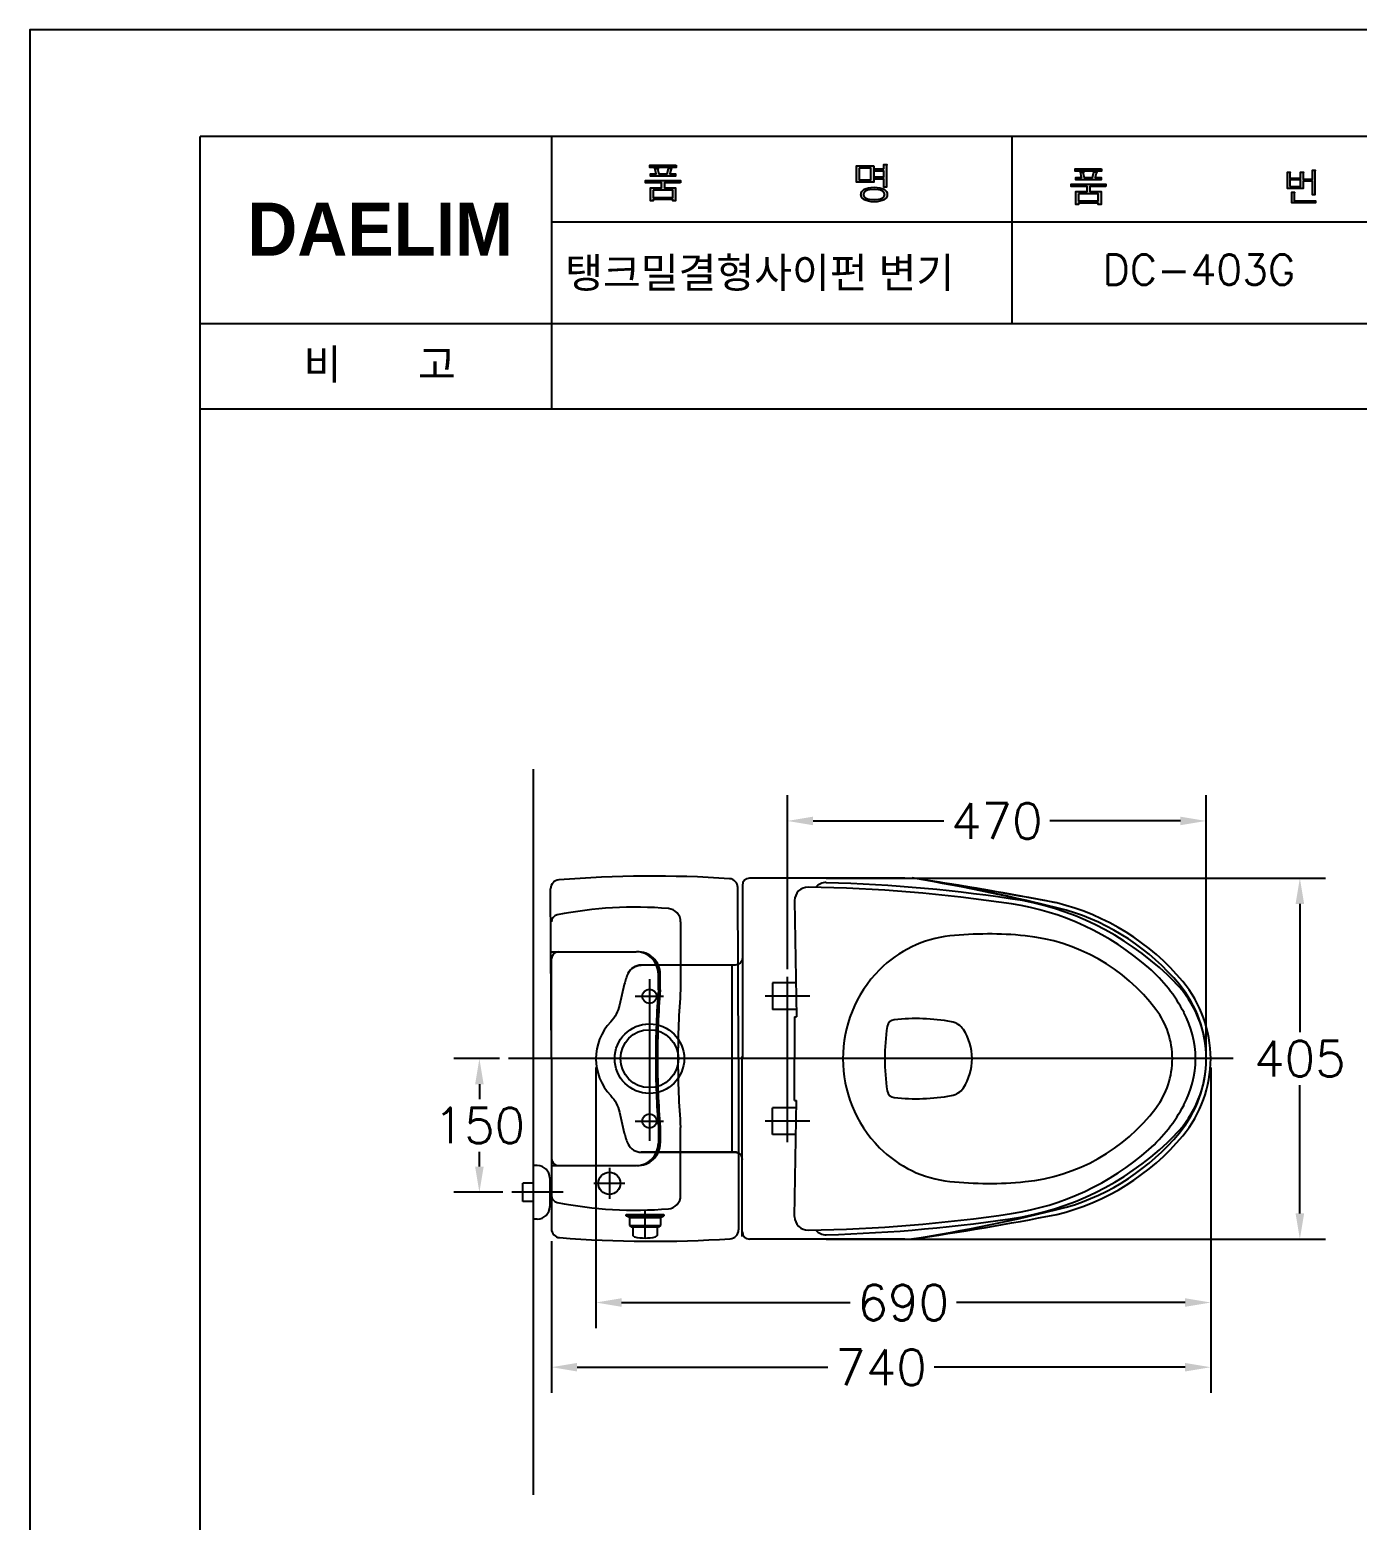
# Model space of a CAD drawing. Extents: x 65933 to 68358, y 58295 to 61726.
# Drawn here: x 65933 to 67423, y 60053 to 61726 of the extents above; entities that cross this region are included whole.
import ezdxf
from ezdxf.lldxf.tags import DXFTag

# ---------------------------------------------------------------- set-up
doc = ezdxf.new("R2010")
doc.units = 0
doc.header["$MEASUREMENT"] = 0
doc.layers.get('Defpoints').update_dxf_attribs({"linetype": 'CONTINUOUS'})
for name, color, linetype in [('CENTER', 1, 'CONTINUOUS'), ('Dim', 4, 'CONTINUOUS'), ('LINE', 7, 'CONTINUOUS'), ('LINE @ 1 VP1', 7, 'CONTINUOUS'), ('LINE @ 1 VPModel', 7, 'CONTINUOUS'), ('MAIN', 7, 'CONTINUOUS'), ('POINT', 3, 'CONTINUOUS'), ('YA', 7, 'CONTINUOUS')]:
    doc.layers.add(name, color=color, linetype=linetype)
doc.styles.add('h', font='', dxfattribs={"height": 30})
doc.styles.get("Standard").update_dxf_attribs({"font": 'txt.shx', "bigfont": 'ghs.shx'})
doc.styles.add('스타일1', font='txt.shx', dxfattribs={"bigfont": 'ghs.shx'})
doc.styles.get('h').set_extended_font_data('Haansoft Batang')
tags = doc.linetypes.add('Amconstr', pattern=[9999, 9999, 0]).pattern_tags.tags
tags[6:7] = [DXFTag(74, 4), DXFTag(75, 0), DXFTag(340, '0'), DXFTag(46, 1.0), DXFTag(50, 0.0), DXFTag(44, 0.0), DXFTag(45, 0.0)]
tags[4:5] = [DXFTag(74, 4), DXFTag(75, 0), DXFTag(340, '0'), DXFTag(46, 1.0), DXFTag(50, 0.0), DXFTag(44, 0.0), DXFTag(45, 0.0)]
doc.dimstyles.get("Standard").update_dxf_attribs({"dimtxt": 0.18, "dimasz": 0.18, "dimexe": 0.18, "dimexo": 0.0625, "dimgap": 0.09, "dimtad": 0, "dimtih": 1, "dimtoh": 1, "dimdec": 4, "dimzin": 0, "dimdsep": 46, "dimtxsty": 'Standard', "dimcen": 0.09, "dimadec": 0, "dimazin": 0, "dimtfac": 1, "dimtdec": 4, "dimtofl": 0, "dimtmove": 0, "dimatfit": 0, "dimfxl": 0, "dimtolj": 1, "dimtzin": 0, "dimarcsym": 0})

# ---------------------------------------------------------------- blocks, each defined once
blk = doc.blocks.new('*D8')
at = {"layer": 'Defpoints', "color": 0}
for p in [(66437.5, 60570.8), (66470.1, 60570.8), (66474, 60420.8)]:
    blk.add_point(p, dxfattribs=at)
at = {"layer": 'Dim', "color": 0, "lineweight": -2}
for p, q in [((66460.1, 60570.8), (66408.7, 60570.8)), ((66437.5, 60542), (66437.5, 60525.4)), ((66437.5, 60449.6), (66437.5, 60466.2)), ((66464, 60420.8), (66408.7, 60420.8))]:
    blk.add_line(p, q, dxfattribs=at)
at = {"layer": 'Dim', "color": 0}
for points in [[(66432.7, 60542), (66442.3, 60542), (66437.5, 60570.8)], [(66432.7, 60449.6), (66442.3, 60449.6), (66437.5, 60420.8)]]:
    blk.add_solid(points, dxfattribs=at)
at = {"layer": 'Dim', "color": 0, "insert": (66437.5, 60495.8), "char_height": 40, "attachment_point": 5}
blk.add_mtext('\\A1;150', dxfattribs=at)
blk = doc.blocks.new('*D9')
at = {"layer": 'Defpoints', "color": 0}
for p in [(67258.4, 60570.8), (66518.4, 60375.8), (66518.4, 60224.5)]:
    blk.add_point(p, dxfattribs=at)
at = {"layer": 'Dim', "color": 0, "lineweight": -2}
for p, q in [((67258.4, 60560.8), (67258.4, 60195.7)), ((66518.4, 60365.8), (66518.4, 60195.7)), ((66547.2, 60224.5), (66828.8, 60224.5)), ((67229.6, 60224.5), (66948, 60224.5))]:
    blk.add_line(p, q, dxfattribs=at)
at = {"layer": 'Dim', "color": 0}
for points in [[(66547.2, 60229.3), (66547.2, 60219.7), (66518.4, 60224.5)], [(67229.6, 60229.3), (67229.6, 60219.7), (67258.4, 60224.5)]]:
    blk.add_solid(points, dxfattribs=at)
at = {"layer": 'Dim', "color": 0, "insert": (66888.4, 60224.5), "char_height": 40, "attachment_point": 5}
blk.add_mtext('\\A1;740', dxfattribs=at)
blk = doc.blocks.new('*D10')
at = {"layer": 'Defpoints', "color": 0}
for p in [(66568.4, 60570.8), (67258.4, 60570.8), (66568.4, 60297.1)]:
    blk.add_point(p, dxfattribs=at)
at = {"layer": 'Dim', "color": 0, "lineweight": -2}
for p, q in [((66568.4, 60560.8), (66568.4, 60268.3)), ((67258.4, 60560.8), (67258.4, 60268.3)), ((66597.2, 60297.1), (66853.8, 60297.1)), ((67229.6, 60297.1), (66973, 60297.1))]:
    blk.add_line(p, q, dxfattribs=at)
at = {"layer": 'Dim', "color": 0}
for points in [[(66597.2, 60301.9), (66597.2, 60292.3), (66568.4, 60297.1)], [(67229.6, 60301.9), (67229.6, 60292.3), (67258.4, 60297.1)]]:
    blk.add_solid(points, dxfattribs=at)
at = {"layer": 'Dim', "color": 0, "insert": (66913.4, 60297.1), "char_height": 40, "attachment_point": 5}
blk.add_mtext('\\A1;690', dxfattribs=at)
blk = doc.blocks.new('*D11')
at = {"layer": 'Defpoints', "color": 0}
for p in [(66783.3, 60837.6), (66783.3, 60661.1), (67253.3, 60569.1)]:
    blk.add_point(p, dxfattribs=at)
at = {"layer": 'Dim', "color": 0, "lineweight": -2}
for p, q in [((66783.3, 60671.1), (66783.3, 60866.4)), ((67253.3, 60579.1), (67253.3, 60866.4)), ((66812.1, 60837.6), (66958.7, 60837.6)), ((67224.5, 60837.6), (67077.9, 60837.6))]:
    blk.add_line(p, q, dxfattribs=at)
at = {"layer": 'Dim', "color": 0}
for points in [[(66812.1, 60842.4), (66812.1, 60832.8), (66783.3, 60837.6)], [(67224.5, 60842.4), (67224.5, 60832.8), (67253.3, 60837.6)]]:
    blk.add_solid(points, dxfattribs=at)
at = {"layer": 'Dim', "color": 0, "insert": (67018.3, 60837.6), "char_height": 40, "attachment_point": 5}
blk.add_mtext('\\A1;470', dxfattribs=at)
blk = doc.blocks.new('*D12')
at = {"layer": 'Defpoints', "color": 0}
for p in [(66816.6, 60773.3), (67358.5, 60773.3), (66816.8, 60368.3)]:
    blk.add_point(p, dxfattribs=at)
at = {"layer": 'Dim', "color": 0, "lineweight": -2}
for p, q in [((66826.6, 60773.3), (67387.3, 60773.3)), ((67358.5, 60744.5), (67358.5, 60600.4)), ((67358.5, 60397.1), (67358.5, 60541.2)), ((66826.8, 60368.3), (67387.3, 60368.3))]:
    blk.add_line(p, q, dxfattribs=at)
at = {"layer": 'Dim', "color": 0}
for points in [[(67353.7, 60744.5), (67363.3, 60744.5), (67358.5, 60773.3)], [(67353.7, 60397.1), (67363.3, 60397.1), (67358.5, 60368.3)]]:
    blk.add_solid(points, dxfattribs=at)
at = {"layer": 'Dim', "color": 0, "insert": (67358.5, 60570.8), "char_height": 40, "attachment_point": 5}
blk.add_mtext('\\A1;405', dxfattribs=at)
blk = doc.blocks.new('*U25')
at = {"layer": 'LINE @ 1 VP1', "linetype": 'Amconstr'}
h = blk.add_hatch(color=256, dxfattribs=at)
h.dxf.hatch_style = 1
h.paths.add_polyline_path([(67113.5, 61559.6), (67107, 61559.6), (67107, 61557.2), (67135.3, 61557.2), (67135.3, 61559.6), (67128.6, 61559.6), (67129.9, 61564.1), (67130, 61564.4), (67130.6, 61565.2), (67130.6, 61565.2), (67130.6, 61565.3), (67130.7, 61565.3), (67130.7, 61565.3), (67130.7, 61565.4), (67130.7, 61565.4), (67130.7, 61565.4), (67130.7, 61565.4), (67130.7, 61565.4), (67130.6, 61565.5), (67130.6, 61565.5), (67130.5, 61565.5), (67130.3, 61565.6), (67129.6, 61565.7), (67127.2, 61566.2), (67125.7, 61559.6), (67116.5, 61559.6), (67115.3, 61564.5), (67115.5, 61565.1), (67115.6, 61565.4), (67115.7, 61565.5), (67115.7, 61565.5), (67115.7, 61565.6), (67115.7, 61565.6), (67115.7, 61565.6), (67115.7, 61565.6), (67115.7, 61565.7), (67115.7, 61565.7), (67115.7, 61565.7), (67115.6, 61565.7), (67115.6, 61565.7), (67115.6, 61565.8), (67115.5, 61565.8), (67115.2, 61565.8), (67114.3, 61565.9), (67112.1, 61565.9)])
h.paths.add_polyline_path([(67101.6, 61552.3), (67101.6, 61549.7), (67119.6, 61549.7), (67119.6, 61544.2), (67107, 61544.2), (67107, 61529.5), (67110.1, 61529.5), (67110.1, 61530.8), (67132.2, 61530.8), (67132.2, 61529.5), (67135.3, 61529.5), (67135.3, 61544.2), (67122.7, 61544.2), (67122.7, 61549.7), (67140.6, 61549.7), (67140.6, 61552.3)])
h.paths.add_polyline_path([(67132.2, 61541.6), (67132.2, 61533.4), (67110.1, 61533.4), (67110.1, 61541.6)], flags=16)
at = {"layer": 'LINE @ 1 VPModel', "linetype": 'Amconstr'}
h = blk.add_hatch(color=256, dxfattribs=at)
h.dxf.hatch_style = 1
h.paths.add_polyline_path([(67113.5, 61559.6), (67107, 61559.6), (67107, 61557.2), (67135.3, 61557.2), (67135.3, 61559.6), (67128.6, 61559.6), (67129.9, 61564.1), (67130, 61564.4), (67130.6, 61565.2), (67130.6, 61565.2), (67130.6, 61565.3), (67130.7, 61565.3), (67130.7, 61565.3), (67130.7, 61565.4), (67130.7, 61565.4), (67130.7, 61565.4), (67130.7, 61565.4), (67130.7, 61565.4), (67130.6, 61565.5), (67130.6, 61565.5), (67130.5, 61565.5), (67130.3, 61565.6), (67129.6, 61565.7), (67127.2, 61566.2), (67125.7, 61559.6), (67116.5, 61559.6), (67115.3, 61564.5), (67115.5, 61565.1), (67115.6, 61565.4), (67115.7, 61565.5), (67115.7, 61565.5), (67115.7, 61565.6), (67115.7, 61565.6), (67115.7, 61565.6), (67115.7, 61565.6), (67115.7, 61565.7), (67115.7, 61565.7), (67115.7, 61565.7), (67115.6, 61565.7), (67115.6, 61565.7), (67115.6, 61565.8), (67115.5, 61565.8), (67115.2, 61565.8), (67114.3, 61565.9), (67112.1, 61565.9)])
h.paths.add_polyline_path([(67101.6, 61552.3), (67101.6, 61549.7), (67119.6, 61549.7), (67119.6, 61544.2), (67107, 61544.2), (67107, 61529.5), (67110.1, 61529.5), (67110.1, 61530.8), (67132.2, 61530.8), (67132.2, 61529.5), (67135.3, 61529.5), (67135.3, 61544.2), (67122.7, 61544.2), (67122.7, 61549.7), (67140.6, 61549.7), (67140.6, 61552.3)])
h.paths.add_polyline_path([(67132.2, 61541.6), (67132.2, 61533.4), (67110.1, 61533.4), (67110.1, 61541.6)], flags=16)
blk = doc.blocks.new('*U26')
at = {"layer": 'LINE @ 1 VP1', "linetype": 'Amconstr'}
h = blk.add_hatch(color=256, dxfattribs=at)
h.dxf.hatch_style = 1
h.paths.add_polyline_path([(67135.9, 61569.4), (67106.3, 61569.4), (67106.3, 61567), (67135.9, 61567)])
at = {"layer": 'LINE @ 1 VPModel', "linetype": 'Amconstr'}
h = blk.add_hatch(color=256, dxfattribs=at)
h.dxf.hatch_style = 1
h.paths.add_polyline_path([(67135.9, 61569.4), (67106.3, 61569.4), (67106.3, 61567), (67135.9, 61567)])
blk = doc.blocks.new('*U27')
at = {"layer": 'LINE @ 1 VP1', "linetype": 'Amconstr'}
h = blk.add_hatch(color=256, dxfattribs=at)
h.dxf.hatch_style = 1
h.paths.add_polyline_path([(67362.1, 61564.4), (67362.2, 61564.8), (67362.3, 61565.1), (67362.4, 61565.3), (67362.4, 61565.4), (67362.5, 61565.4), (67362.5, 61565.5), (67362.5, 61565.5), (67362.5, 61565.6), (67362.4, 61565.6), (67362.4, 61565.6), (67362.4, 61565.6), (67362.4, 61565.6), (67362.4, 61565.7), (67362.3, 61565.7), (67362.3, 61565.7), (67362.1, 61565.8), (67362, 61565.8), (67361.1, 61565.8), (67359.3, 61565.8), (67359.3, 61559.2), (67347.4, 61559.2), (67347.4, 61564.6), (67347.4, 61565), (67347.6, 61565.3), (67347.7, 61565.4), (67347.8, 61565.5), (67347.8, 61565.5), (67347.8, 61565.6), (67347.8, 61565.6), (67347.8, 61565.6), (67347.8, 61565.6), (67347.8, 61565.7), (67347.8, 61565.7), (67347.8, 61565.7), (67347.8, 61565.7), (67347.8, 61565.7), (67347.8, 61565.7), (67347.7, 61565.8), (67347.7, 61565.8), (67347.5, 61565.8), (67346.8, 61565.8), (67344.6, 61565.8), (67344.6, 61547.5), (67362.1, 61547.5), (67362.1, 61555.5), (67372.5, 61555.5), (67372.5, 61540.4), (67375.3, 61540.4), (67375.3, 61566.6), (67375.3, 61567), (67375.5, 61567.4), (67375.6, 61567.6), (67375.6, 61567.7), (67375.7, 61567.8), (67375.7, 61567.8), (67375.7, 61567.8), (67375.6, 61567.9), (67375.6, 61567.9), (67375.6, 61567.9), (67375.6, 61568), (67375.6, 61568), (67375.5, 61568), (67375.5, 61568), (67375.5, 61568), (67375.4, 61568.1), (67375.1, 61568.1), (67374.8, 61568.1), (67372.5, 61568.1), (67372.5, 61557.9), (67362.1, 61557.9)])
h.paths.add_polyline_path([(67359.3, 61557), (67359.3, 61549.6), (67347.4, 61549.6), (67347.4, 61557)], flags=16)
h.paths.add_polyline_path([(67352.4, 61542.8), (67352.3, 61542.6), (67352.2, 61542.3), (67352.2, 61542), (67352.2, 61533.7), (67376.1, 61533.7), (67376.1, 61531.4), (67349.4, 61531.4), (67349.4, 61543.3), (67351.4, 61543.3), (67352.1, 61543.2), (67352.3, 61543.2), (67352.5, 61543.1), (67352.5, 61543), (67352.5, 61542.9)])
at = {"layer": 'LINE @ 1 VPModel', "linetype": 'Amconstr'}
h = blk.add_hatch(color=256, dxfattribs=at)
h.dxf.hatch_style = 1
h.paths.add_polyline_path([(67362.1, 61564.4), (67362.2, 61564.8), (67362.3, 61565.1), (67362.4, 61565.3), (67362.4, 61565.4), (67362.5, 61565.4), (67362.5, 61565.5), (67362.5, 61565.5), (67362.5, 61565.6), (67362.4, 61565.6), (67362.4, 61565.6), (67362.4, 61565.6), (67362.4, 61565.6), (67362.4, 61565.7), (67362.3, 61565.7), (67362.3, 61565.7), (67362.1, 61565.8), (67362, 61565.8), (67361.1, 61565.8), (67359.3, 61565.8), (67359.3, 61559.2), (67347.4, 61559.2), (67347.4, 61564.6), (67347.4, 61565), (67347.6, 61565.3), (67347.7, 61565.4), (67347.8, 61565.5), (67347.8, 61565.5), (67347.8, 61565.6), (67347.8, 61565.6), (67347.8, 61565.6), (67347.8, 61565.6), (67347.8, 61565.7), (67347.8, 61565.7), (67347.8, 61565.7), (67347.8, 61565.7), (67347.8, 61565.7), (67347.8, 61565.7), (67347.7, 61565.8), (67347.7, 61565.8), (67347.5, 61565.8), (67346.8, 61565.8), (67344.6, 61565.8), (67344.6, 61547.5), (67362.1, 61547.5), (67362.1, 61555.5), (67372.5, 61555.5), (67372.5, 61540.4), (67375.3, 61540.4), (67375.3, 61566.6), (67375.3, 61567), (67375.5, 61567.4), (67375.6, 61567.6), (67375.6, 61567.7), (67375.7, 61567.8), (67375.7, 61567.8), (67375.7, 61567.8), (67375.6, 61567.9), (67375.6, 61567.9), (67375.6, 61567.9), (67375.6, 61568), (67375.6, 61568), (67375.5, 61568), (67375.5, 61568), (67375.5, 61568), (67375.4, 61568.1), (67375.1, 61568.1), (67374.8, 61568.1), (67372.5, 61568.1), (67372.5, 61557.9), (67362.1, 61557.9)])
h.paths.add_polyline_path([(67359.3, 61557), (67359.3, 61549.6), (67347.4, 61549.6), (67347.4, 61557)], flags=16)
h.paths.add_polyline_path([(67352.4, 61542.8), (67352.3, 61542.6), (67352.2, 61542.3), (67352.2, 61542), (67352.2, 61533.7), (67376.1, 61533.7), (67376.1, 61531.4), (67349.4, 61531.4), (67349.4, 61543.3), (67351.4, 61543.3), (67352.1, 61543.2), (67352.3, 61543.2), (67352.5, 61543.1), (67352.5, 61543), (67352.5, 61542.9)])

msp = doc.modelspace()

# ---------------------------------------------------------------- hatches: boundary and pattern name
at = {"layer": 'YA'}
h = msp.add_hatch(color=256, dxfattribs=at)
h.paths.add_polyline_path([(66891.5, 61569.6), (66891.5, 61574.5), (66894, 61574.5), (66894.4, 61574.5), (66894.6, 61574.4), (66894.8, 61574.4), (66894.8, 61574.4), (66894.9, 61574.4), (66894.9, 61574.4), (66894.9, 61574.3), (66895, 61574.3), (66895, 61574.3), (66895, 61574.3), (66895, 61574.3), (66895, 61574.3), (66895, 61574.3), (66895, 61574.2), (66895, 61574.2), (66895, 61574.2), (66895, 61574.1), (66894.9, 61574), (66894.8, 61573.8), (66894.7, 61573.5), (66894.6, 61573.1), (66894.6, 61548.8), (66891.5, 61548.8), (66891.5, 61557.8), (66881.6, 61557.8), (66881.6, 61560.4), (66891.5, 61560.4), (66891.5, 61567), (66881.6, 61567), (66881.6, 61569.6)])
h.paths.add_polyline_path([(66871.8, 61544.8), (66871.1, 61544.4), (66870.5, 61544), (66870, 61543.6), (66869.6, 61543), (66869.3, 61542.5), (66869.1, 61541.9), (66869, 61541.3), (66868.9, 61540.6), (66869, 61539.9), (66869.1, 61539.3), (66869.3, 61538.7), (66869.6, 61538.2), (66870, 61537.7), (66870.5, 61537.2), (66871.1, 61536.8), (66871.8, 61536.5), (66873.4, 61535.8), (66875.4, 61535.4), (66880.6, 61535), (66885.8, 61535.4), (66887.8, 61535.8), (66889.5, 61536.5), (66890.1, 61536.8), (66890.7, 61537.2), (66891.2, 61537.7), (66891.6, 61538.2), (66891.9, 61538.7), (66892.2, 61539.3), (66892.3, 61539.9), (66892.4, 61540.6), (66892.3, 61541.3), (66892.2, 61541.9), (66891.9, 61542.5), (66891.6, 61543), (66891.2, 61543.6), (66890.7, 61544), (66890.1, 61544.4), (66889.5, 61544.8), (66887.8, 61545.4), (66885.8, 61545.9), (66880.6, 61546.3), (66875.5, 61545.9), (66873.4, 61545.4)], flags=16)
h.paths.add_polyline_path([(66891.8, 61546.5), (66892.6, 61545.9), (66893.4, 61545.3), (66894, 61544.6), (66894.5, 61543.9), (66894.9, 61543.2), (66895.2, 61542.3), (66895.4, 61541.5), (66895.4, 61540.6), (66895.4, 61539.7), (66895.2, 61538.8), (66894.9, 61538.1), (66894.5, 61537.3), (66894, 61536.6), (66893.4, 61536), (66892.6, 61535.4), (66891.8, 61534.8), (66890.8, 61534.3), (66889.6, 61533.8), (66887, 61533.1), (66884.1, 61532.6), (66880.6, 61532.5), (66877.2, 61532.6), (66874.2, 61533.1), (66871.6, 61533.8), (66870.5, 61534.3), (66869.5, 61534.8), (66868.6, 61535.4), (66867.9, 61536), (66867.3, 61536.6), (66866.7, 61537.3), (66866.4, 61538.1), (66866.1, 61538.8), (66865.9, 61539.7), (66865.8, 61540.6), (66865.9, 61541.5), (66866.1, 61542.3), (66866.4, 61543.2), (66866.7, 61543.9), (66867.3, 61544.6), (66867.9, 61545.3), (66868.6, 61545.9), (66869.5, 61546.5), (66870.5, 61547), (66871.6, 61547.5), (66874.2, 61548.2), (66877.2, 61548.6), (66880.6, 61548.8), (66884.1, 61548.6), (66887, 61548.2), (66889.6, 61547.5), (66890.8, 61547)])
h.paths.add_polyline_path([(66863.9, 61570.1), (66863.9, 61557), (66877, 61557), (66877, 61570.1)], flags=16)
h.paths.add_polyline_path([(66880.1, 61572.7), (66880.1, 61554.4), (66860.8, 61554.4), (66860.8, 61572.7)])
h.paths.add_polyline_path([(66632.6, 61545.7), (66632.6, 61537.5), (66654.7, 61537.5), (66654.7, 61545.7)], flags=16)
h.paths.add_polyline_path([(66638.1, 61569.8), (66638.2, 61569.8), (66638.2, 61569.8), (66638.2, 61569.7), (66638.2, 61569.7), (66638.2, 61569.7), (66638.2, 61569.7), (66638.2, 61569.6), (66638.2, 61569.6), (66638.2, 61569.5), (66638.1, 61569.5), (66638, 61569.3), (66637.9, 61568.9), (66637.9, 61568.8), (66637.8, 61568.7), (66637.8, 61568.5), (66637.9, 61568.4), (66639, 61563.7), (66648.2, 61563.7), (66649.7, 61570.3), (66652.1, 61569.8), (66652.8, 61569.7), (66653, 61569.6), (66653.1, 61569.6), (66653.1, 61569.5), (66653.2, 61569.5), (66653.2, 61569.5), (66653.2, 61569.5), (66653.2, 61569.5), (66653.2, 61569.4), (66653.2, 61569.4), (66653.2, 61569.4), (66653.1, 61569.3), (66653.1, 61569.3), (66653.1, 61569.2), (66652.9, 61569.1), (66652.6, 61568.7), (66652.5, 61568.6), (66652.4, 61568.4), (66652.4, 61568.3), (66652.4, 61568.1), (66651.1, 61563.7), (66657.8, 61563.7), (66657.8, 61561.3), (66629.5, 61561.3), (66629.5, 61563.7), (66636, 61563.7), (66634.6, 61569.9), (66636.8, 61569.9), (66637.7, 61569.9), (66638, 61569.9), (66638.1, 61569.8), (66638.1, 61569.8)])
h.paths.add_polyline_path([(66658.4, 61573.5), (66658.4, 61571.1), (66628.8, 61571.1), (66628.8, 61573.5)])
h.paths.add_polyline_path([(66663.1, 61553.8), (66645.2, 61553.8), (66645.2, 61548.3), (66657.8, 61548.3), (66657.8, 61533.6), (66654.7, 61533.6), (66654.7, 61534.9), (66632.6, 61534.9), (66632.6, 61533.6), (66629.5, 61533.6), (66629.5, 61548.3), (66642.1, 61548.3), (66642.1, 61553.8), (66624.1, 61553.8), (66624.1, 61556.3), (66663.1, 61556.3)])

# ---------------------------------------------------------------- linework, layer by layer
at = {"layer": 'CENTER', "color": 0}
for p, q in [((66628.4, 60659.9), (66628.4, 60478.4)), ((66783.4, 60476.9), (66783.4, 60662.8)), ((66612.4, 60640.8), (66644.1, 60640.8)), ((66808.3, 60640.8), (66758.2, 60640.8)), ((67283.8, 60570.8), (66470.1, 60570.8)), ((66612.4, 60500.8), (66644.1, 60500.8)), ((66808.3, 60500.8), (66758.2, 60500.8)), ((66583.4, 60448.3), (66583.4, 60413.3)), ((66531.4, 60420.8), (66474, 60420.8)), ((66600.9, 60430.8), (66565.9, 60430.8)), ((66623.4, 60400.9), (66623.4, 60369.6))]:
    msp.add_line(p, q, dxfattribs=at)
at = {"layer": 'MAIN', "color": 0}
for p, q in [((66498.4, 60081.1), (66498.4, 60895.6)), ((66915, 60773.3), (66740.7, 60773.3)), ((66915, 60773.3), (66740.7, 60773.3)), ((66518.4, 60570.8), (66517.5, 60761.5)), ((66728.4, 60570.8), (66727.5, 60762.8)), ((66732.7, 60765.3), (66732.7, 60570.8)), ((66791.4, 60748), (66793.4, 60617.8)), ((66663.4, 60724.3), (66663.4, 60648.2)), ((66518.4, 60690.8), (66613.4, 60690.8)), ((66518.4, 60570.8), (66518.4, 60683.8)), ((66638.4, 60648.2), (66638.4, 60665.8)), ((66640.4, 60648.2), (66640.4, 60665.8)), ((66766.4, 60655.8), (66766.4, 60625.8)), ((66792.8, 60655.8), (66766.4, 60655.8)), ((66793.3, 60625.8), (66766.4, 60625.8)), ((66791.4, 60617.8), (66793.4, 60617.8)), ((66791.4, 60617.8), (66791.4, 60570.8)), ((66518.4, 60570.8), (66518.4, 60457.8)), ((66518.4, 60570.8), (66518.4, 60379.9)), ((66728.4, 60570.8), (66728.4, 60378.6)), ((66732.6, 60371.3), (66732.6, 60573.3)), ((66791.4, 60523.8), (66791.4, 60570.8)), ((66791.4, 60523.8), (66793.4, 60523.8)), ((66791.4, 60393.5), (66793.4, 60523.8)), ((66766.4, 60485.8), (66766.4, 60515.8)), ((66793.3, 60515.8), (66766.4, 60515.8)), ((66638.4, 60493.4), (66638.4, 60475.8)), ((66640.4, 60493.4), (66640.4, 60475.8)), ((66663.4, 60417.2), (66663.4, 60493.4)), ((66792.8, 60485.8), (66766.4, 60485.8)), ((66502.4, 60450.8), (66498.4, 60450.8)), ((66516.4, 60436.8), (66516.4, 60404.8)), ((66518.4, 60450.8), (66613.4, 60450.8)), ((66486.4, 60410.5), (66486.4, 60431)), ((66498.4, 60431), (66486.4, 60431)), ((66516.4, 60431), (66518.4, 60431)), ((66498.4, 60410.5), (66486.4, 60410.5)), ((66516.4, 60410.5), (66518.4, 60410.5)), ((66502.4, 60390.8), (66498.4, 60390.8)), ((66602.4, 60394.4), (66602.4, 60395.9)), ((66602.4, 60395.9), (66644.4, 60395.9)), ((66605.9, 60392.4), (66602.4, 60394.4)), ((66602.4, 60394.4), (66644.4, 60394.4)), ((66605.9, 60392.4), (66605.9, 60383.4)), ((66605.9, 60392.4), (66640.9, 60392.4)), ((66640.9, 60392.4), (66644.4, 60394.4)), ((66640.9, 60392.4), (66640.9, 60383.4)), ((66644.4, 60395.9), (66644.4, 60394.4)), ((66605.9, 60383.4), (66608.2, 60381.6)), ((66605.9, 60383.4), (66640.9, 60383.4)), ((66638.7, 60381.6), (66608.2, 60381.6)), ((66609.9, 60381.6), (66609.9, 60372.2)), ((66611.4, 60370.7), (66609.9, 60372.2)), ((66611.4, 60370.7), (66611.9, 60370.7)), ((66635.4, 60370.7), (66634.9, 60370.7)), ((66636.9, 60372.2), (66635.4, 60370.7)), ((66637, 60381.6), (66636.9, 60372.2)), ((66640.9, 60383.4), (66638.7, 60381.6)), ((66915, 60368.3), (66740.7, 60368.3))]:
    msp.add_line(p, q, dxfattribs=at)
msp.add_circle((66583.4, 60430.8), 12.5, dxfattribs=at)
for centre, radius, start, end in [((66527.5, 60761.5), 10, 94.6201, 180), ((66631.4, 59475.7), 1300, 86.1733, 94.6201), ((66717.5, 60762.8), 10, 0, 86.1733), ((66740.7, 60765.3), 8, 90, 180), ((66740.7, 60765.3), 8, 90, 180), ((66555.6, 58583.9), 2220.5, 75.9535, 80.4685), ((66319.7, 56788.8), 4030.2, 79.0658, 81.3812), ((66557.3, 58583.4), 2220.5, 75.9535, 80.4685), ((66321.1, 56788.6), 4030.2, 79.0658, 81.3812), ((66806.4, 60748.3), 15, 89.1659, 180), ((66781.9, 59063.4), 1700, 81.4419, 89.1659), ((66826.4, 60753.4), 15, 88.4964, 139.4017), ((66781.9, 59056.9), 1712, 81.0921, 88.4964), ((66612.8, 60290.8), 450, 85.2978, 101.2645), ((66648.4, 60724.3), 15, 0, 85.2978), ((66990.2, 60447.8), 300, 48.5441, 81.4419), ((66985.9, 60428.6), 325.5, 44.3131, 79.1713), ((67021.9, 60486), 267.3, 39.8337, 76.2184), ((67021.9, 60486), 267.3, 39.8337, 76.2184), ((67021.9, 60486), 262.3, 39.8337, 73.5147), ((67021.9, 60486), 262.3, 39.8337, 73.5147), ((66526.4, 60724.2), 8, 101.2645, 180), ((66526.4, 60682.8), 8, 90, 180), ((66613.4, 60665.8), 25, 0, 90), ((66615.4, 60665.8), 25, 0, 92.2924), ((67069.7, 60537.8), 180, 28.1029, 48.544), ((67131.4, 60570.8), 122, 0, 44.3131), ((67123.4, 60570.8), 130, 360, 39.8337), ((67123.4, 60570.8), 130, 360, 39.8337), ((67123.4, 60570.8), 135, 360, 39.8337), ((67123.4, 60570.8), 135, 360, 39.8337), ((67635.4, 60570.8), 1000, 175.5608, 180), ((67637.4, 60570.8), 1000, 175.5608, 180), ((67660.4, 60570.8), 1000, 175.5608, 180), ((67131.4, 60570.8), 110, 0, 28.1029), ((67635.4, 60570.8), 1000, 180, 184.4392), ((67637.4, 60570.8), 1000, 180, 184.4392), ((67660.4, 60570.8), 1000, 180, 184.4392), ((67131.4, 60570.8), 122, 315.6869, 0), ((67123.4, 60570.8), 130, 320.1663, 0), ((67123.4, 60570.8), 130, 320.1663, 0), ((67123.4, 60570.8), 135, 320.1663, 0), ((67123.4, 60570.8), 135, 320.1663, 0), ((67131.4, 60570.8), 110, 331.8971, 0), ((67069.7, 60603.7), 180, 311.4559, 331.8971), ((66985.9, 60712.9), 325.5, 280.8287, 315.6869), ((67021.9, 60655.5), 262.3, 286.4853, 320.1663), ((67021.9, 60655.5), 262.3, 286.4853, 320.1663), ((66613.4, 60475.8), 25, 270, 0), ((66615.4, 60475.8), 25, 267.7076, 0), ((66990.2, 60693.7), 300, 278.5581, 311.4559), ((67021.9, 60655.5), 267.3, 283.7816, 320.1663), ((67021.9, 60655.5), 267.3, 283.7816, 320.1663), ((66526.4, 60458.8), 8, 180, 270), ((66502.4, 60436.8), 14, 0, 90), ((66502.4, 60404.8), 14, 270, 360), ((66526.4, 60417.3), 8, 180, 258.7355), ((66612.8, 60850.8), 450, 258.7355, 274.7022), ((66648.4, 60417.2), 15, 274.7022, 0), ((66617.4, 62296.6), 1952.2, 278.9944, 284.2007), ((66617.4, 62296.6), 1952.2, 278.9944, 284.2007), ((66806.4, 60393.3), 15, 180, 270.8341), ((66781.9, 62078.1), 1700, 270.8341, 278.5581), ((66781.9, 62084.6), 1712, 271.5036, 278.9079), ((66477.3, 63496.5), 3159.7, 278.1018, 281.099), ((66477.3, 63496.5), 3159.7, 278.1018, 281.099), ((66528.4, 60379.9), 10, 180, 265.3799), ((66632.3, 61665.8), 1300, 265.3799, 273.8267), ((66623.4, 60425.1), 55.6, 258.1132, 281.9628), ((66718.4, 60378.6), 10, 273.8267, 0), ((66740.7, 60376.3), 8, 180, 270), ((66826.4, 60388.2), 15, 220.5983, 271.5036)]:
    msp.add_arc(centre, radius, start, end, dxfattribs=at)
at = {"layer": 'POINT', "color": 0}
msp.add_line((66720.7, 60675.8), (66720.7, 60465.8), dxfattribs=at)
for points in [[(67215.4, 60570.8, 0.162836), (67196.9, 60626.1, 0.209497), (67050, 60708.7, 0.050974), (66965.6, 60708.5, 0.173191), (66886.7, 60670.6, 0.411168), (66886.7, 60470.9, 0.173191), (66965.6, 60433, 0.050974), (67050, 60432.8, 0.209497), (67196.9, 60515.4, 0.162836), (67215.4, 60570.8)], [(66604.5, 60666.6, -0.289681), (66619, 60675.8, 0.289681), (66604.5, 60666.6)], [(66732.7, 60683.8, -0.414214), (66724.7, 60675.8), (66619, 60675.8)], [(66604.5, 60666.6, 0.055052), (66600.2, 60654.2), (66594.9, 60630.8, -0.135013), (66584.9, 60612.1, 0.399274), (66584.9, 60529.4, -0.135013), (66594.9, 60510.7), (66600.2, 60487.3, 0.055053), (66604.5, 60474.9, 0.289681), (66619, 60465.8)], [(66990.5, 60570.8, 0.145176), (66980.8, 60603.5, 0.207813), (66967.5, 60612.3, 0.070312), (66903.2, 60614.5, 0.340717), (66895.3, 60606.9, 0.075655), (66895.3, 60534.6, 0.340717), (66903.2, 60527.1, 0.070312), (66967.5, 60529.3, 0.207813), (66980.8, 60538, 0.145176), (66990.5, 60570.8)], [(66724.7, 60465.8, -0.123029), (66728.4, 60464.8, 0.123029), (66724.7, 60465.8)]]:
    msp.add_lwpolyline(points, format="xyb", dxfattribs=at)
msp.add_lwpolyline([(66619, 60465.8), (66724.7, 60465.8), (66619, 60465.8)], dxfattribs=at)
for centre, radius in [((66628.4, 60640.8), 8), ((66628.4, 60570.8), 39), ((66628.4, 60570.8), 32.5), ((66628.4, 60500.8), 8)]:
    msp.add_circle(centre, radius, dxfattribs=at)
msp.add_arc((66724.7, 60457.8), 8, 0, 61.9448, dxfattribs=at)
at = {"layer": 'YA', "color": 7}
for p, q in [((68200.2, 61605.7), (66124.2, 61605.7)), ((66124.2, 60535.5), (66124.2, 61605.7)), ((66518.7, 61299.7), (66518.7, 61605.7)), ((67035.6, 61395.3), (67035.6, 61605.3)), ((68200.2, 61509.7), (66518.7, 61509.7)), ((68200.2, 61395.7), (66124.2, 61395.7)), ((68200.2, 61299.7), (66124.2, 61299.7)), ((68200.2, 61299.7), (66124.2, 61299.7)), ((66124.2, 58437.7), (66124.2, 60535.5))]:
    msp.add_line(p, q, dxfattribs=at)
at = {"layer": 'YA', "color": 0}
msp.add_lwpolyline([(65932.8, 58295.2), (68358.3, 58295.2), (68358.3, 61725.5), (65932.8, 61725.5)], close=True, dxfattribs=at)
at = {"layer": 'YA', "color": 7}
for points in [[(66658.4, 61573.5), (66658.4, 61571.1), (66628.8, 61571.1), (66628.8, 61573.5), (66658.4, 61573.5)], [(66891.5, 61569.6), (66891.5, 61574.5), (66894, 61574.5), (66894.4, 61574.5), (66894.6, 61574.4), (66894.8, 61574.4), (66894.8, 61574.4), (66894.9, 61574.4), (66894.9, 61574.4), (66894.9, 61574.3), (66895, 61574.3), (66895, 61574.3), (66895, 61574.3), (66895, 61574.3), (66895, 61574.3), (66895, 61574.3), (66895, 61574.2), (66895, 61574.2), (66895, 61574.2), (66895, 61574.1), (66894.9, 61574), (66894.8, 61573.8), (66894.7, 61573.5), (66894.6, 61573.1), (66894.6, 61548.8), (66891.5, 61548.8), (66891.5, 61557.8), (66881.6, 61557.8), (66881.6, 61560.4), (66891.5, 61560.4), (66891.5, 61567), (66881.6, 61567), (66881.6, 61569.6), (66891.5, 61569.6)], [(66663.1, 61553.8), (66645.2, 61553.8), (66645.2, 61548.3), (66657.8, 61548.3), (66657.8, 61533.6), (66654.7, 61533.6), (66654.7, 61534.9), (66632.6, 61534.9), (66632.6, 61533.6), (66629.5, 61533.6), (66629.5, 61548.3), (66642.1, 61548.3), (66642.1, 61553.8), (66624.1, 61553.8), (66624.1, 61556.3), (66663.1, 61556.3), (66663.1, 61553.8)], [(66638.1, 61569.8), (66638.2, 61569.8), (66638.2, 61569.8), (66638.2, 61569.7), (66638.2, 61569.7), (66638.2, 61569.7), (66638.2, 61569.7), (66638.2, 61569.6), (66638.2, 61569.6), (66638.2, 61569.5), (66638.1, 61569.5), (66638, 61569.3), (66637.9, 61568.9), (66637.9, 61568.8), (66637.8, 61568.7), (66637.8, 61568.5), (66637.9, 61568.4), (66639, 61563.7), (66648.2, 61563.7), (66649.7, 61570.3), (66652.1, 61569.8), (66652.8, 61569.7), (66653, 61569.6), (66653.1, 61569.6), (66653.1, 61569.5), (66653.2, 61569.5), (66653.2, 61569.5), (66653.2, 61569.5), (66653.2, 61569.5), (66653.2, 61569.4), (66653.2, 61569.4), (66653.2, 61569.4), (66653.1, 61569.3), (66653.1, 61569.3), (66653.1, 61569.2), (66652.9, 61569.1), (66652.6, 61568.7), (66652.5, 61568.6), (66652.4, 61568.4), (66652.4, 61568.3), (66652.4, 61568.1), (66651.1, 61563.7), (66657.8, 61563.7), (66657.8, 61561.3), (66629.5, 61561.3), (66629.5, 61563.7), (66636, 61563.7), (66634.6, 61569.9), (66636.8, 61569.9), (66637.7, 61569.9), (66638, 61569.9), (66638.1, 61569.8), (66638.1, 61569.8), (66638.1, 61569.8)], [(66880.1, 61572.7), (66880.1, 61554.4), (66860.8, 61554.4), (66860.8, 61572.7), (66880.1, 61572.7)], [(66863.9, 61570.1), (66863.9, 61557), (66877, 61557), (66877, 61570.1), (66863.9, 61570.1)], [(67135.9, 61569.4), (67135.9, 61567), (67106.3, 61567), (67106.3, 61569.4), (67135.9, 61569.4)], [(67115.6, 61565.7), (67115.7, 61565.7), (67115.7, 61565.7), (67115.7, 61565.7), (67115.7, 61565.6), (67115.7, 61565.6), (67115.7, 61565.6), (67115.7, 61565.6), (67115.7, 61565.5), (67115.7, 61565.5), (67115.6, 61565.4), (67115.5, 61565.2), (67115.4, 61564.8), (67115.4, 61564.7), (67115.3, 61564.6), (67115.3, 61564.5), (67115.4, 61564.3), (67116.5, 61559.6), (67125.7, 61559.6), (67127.2, 61566.2), (67129.6, 61565.7), (67130.3, 61565.6), (67130.5, 61565.5), (67130.6, 61565.5), (67130.6, 61565.5), (67130.7, 61565.4), (67130.7, 61565.4), (67130.7, 61565.4), (67130.7, 61565.4), (67130.7, 61565.4), (67130.7, 61565.3), (67130.7, 61565.3), (67130.6, 61565.3), (67130.6, 61565.2), (67130.6, 61565.1), (67130.4, 61565), (67130.1, 61564.6), (67130, 61564.5), (67130, 61564.3), (67129.9, 61564.2), (67129.9, 61564.1), (67128.6, 61559.6), (67135.3, 61559.6), (67135.3, 61557.2), (67107, 61557.2), (67107, 61559.6), (67113.5, 61559.6), (67112.1, 61565.9), (67114.3, 61565.9), (67115.2, 61565.8), (67115.5, 61565.8), (67115.6, 61565.8), (67115.6, 61565.7), (67115.6, 61565.7)], [(67347.8, 61565.7), (67347.8, 61565.7), (67347.8, 61565.7), (67347.8, 61565.7), (67347.8, 61565.6), (67347.8, 61565.6), (67347.8, 61565.6), (67347.8, 61565.6), (67347.8, 61565.5), (67347.8, 61565.5), (67347.7, 61565.4), (67347.6, 61565.3), (67347.4, 61565), (67347.4, 61564.6), (67347.4, 61559.2), (67359.3, 61559.2), (67359.3, 61565.8), (67361.1, 61565.8), (67362, 61565.8), (67362.1, 61565.8), (67362.3, 61565.7), (67362.3, 61565.7), (67362.4, 61565.7), (67362.4, 61565.6), (67362.4, 61565.6), (67362.4, 61565.6), (67362.4, 61565.6), (67362.5, 61565.6), (67362.5, 61565.5), (67362.5, 61565.5), (67362.5, 61565.4), (67362.4, 61565.4), (67362.4, 61565.3), (67362.3, 61565.1), (67362.2, 61564.8), (67362.1, 61564.4), (67362.1, 61557.9), (67372.5, 61557.9), (67372.5, 61568.1), (67374.8, 61568.1), (67375.1, 61568.1), (67375.4, 61568.1), (67375.5, 61568), (67375.5, 61568), (67375.5, 61568), (67375.6, 61568), (67375.6, 61568), (67375.6, 61567.9), (67375.6, 61567.9), (67375.6, 61567.9), (67375.6, 61567.9), (67375.6, 61567.9), (67375.7, 61567.8), (67375.7, 61567.8), (67375.7, 61567.8), (67375.6, 61567.7), (67375.6, 61567.6), (67375.5, 61567.4), (67375.3, 61567), (67375.3, 61566.6), (67375.3, 61540.4), (67372.5, 61540.4), (67372.5, 61555.5), (67362.1, 61555.5), (67362.1, 61547.5), (67344.6, 61547.5), (67344.6, 61565.8), (67346.8, 61565.8), (67347.5, 61565.8), (67347.7, 61565.8), (67347.7, 61565.8), (67347.8, 61565.7), (67347.8, 61565.7), (67347.8, 61565.7)], [(67347.4, 61549.6), (67359.3, 61549.6), (67359.3, 61557), (67347.4, 61557), (67347.4, 61549.6)], [(66632.6, 61545.7), (66632.6, 61537.5), (66654.7, 61537.5), (66654.7, 61545.7), (66632.6, 61545.7)], [(66891.8, 61546.5), (66892.6, 61545.9), (66893.4, 61545.3), (66894, 61544.6), (66894.5, 61543.9), (66894.9, 61543.2), (66895.2, 61542.3), (66895.4, 61541.5), (66895.4, 61540.6), (66895.4, 61539.7), (66895.2, 61538.8), (66894.9, 61538.1), (66894.5, 61537.3), (66894, 61536.6), (66893.4, 61536), (66892.6, 61535.4), (66891.8, 61534.8), (66890.7, 61534.3), (66889.6, 61533.8), (66887, 61533.1), (66884, 61532.6), (66880.6, 61532.5), (66877.2, 61532.6), (66874.2, 61533.1), (66871.6, 61533.8), (66870.5, 61534.3), (66869.4, 61534.8), (66868.6, 61535.4), (66867.9, 61536), (66867.2, 61536.6), (66866.7, 61537.3), (66866.3, 61538.1), (66866.1, 61538.8), (66865.9, 61539.7), (66865.8, 61540.6), (66865.9, 61541.5), (66866.1, 61542.3), (66866.3, 61543.2), (66866.7, 61543.9), (66867.2, 61544.6), (66867.9, 61545.3), (66868.6, 61545.9), (66869.4, 61546.5), (66870.5, 61547), (66871.6, 61547.5), (66874.2, 61548.2), (66877.2, 61548.6), (66880.6, 61548.8), (66884, 61548.6), (66887, 61548.2), (66889.6, 61547.5), (66890.7, 61547), (66891.8, 61546.5)], [(66871.6, 61544.8), (66871, 61544.4), (66870.4, 61544), (66869.9, 61543.6), (66869.5, 61543), (66869.2, 61542.5), (66869, 61541.9), (66868.8, 61541.3), (66868.8, 61540.6), (66868.8, 61539.9), (66869, 61539.3), (66869.2, 61538.7), (66869.5, 61538.2), (66869.9, 61537.7), (66870.4, 61537.2), (66871, 61536.8), (66871.6, 61536.5), (66873.3, 61535.8), (66875.3, 61535.4), (66880.5, 61535), (66885.6, 61535.4), (66887.7, 61535.8), (66889.3, 61536.5), (66890, 61536.8), (66890.6, 61537.2), (66891.1, 61537.7), (66891.5, 61538.2), (66891.8, 61538.7), (66892, 61539.3), (66892.2, 61539.9), (66892.2, 61540.6), (66892.2, 61541.3), (66892, 61541.9), (66891.8, 61542.5), (66891.5, 61543), (66891.1, 61543.6), (66890.6, 61544), (66890, 61544.4), (66889.3, 61544.8), (66887.7, 61545.4), (66885.6, 61545.9), (66880.5, 61546.3), (66875.3, 61545.9), (66873.3, 61545.4), (66871.6, 61544.8)], [(67140.6, 61549.7), (67122.7, 61549.7), (67122.7, 61544.2), (67135.3, 61544.2), (67135.3, 61529.5), (67132.2, 61529.5), (67132.2, 61530.8), (67110.1, 61530.8), (67110.1, 61529.5), (67107, 61529.5), (67107, 61544.2), (67119.6, 61544.2), (67119.6, 61549.7), (67101.6, 61549.7), (67101.6, 61552.3), (67140.6, 61552.3), (67140.6, 61549.7)], [(67110.1, 61541.6), (67110.1, 61533.4), (67132.2, 61533.4), (67132.2, 61541.6), (67110.1, 61541.6)], [(67352.5, 61543.1), (67352.5, 61543.1), (67352.5, 61543.1), (67352.5, 61543), (67352.5, 61543), (67352.5, 61543), (67352.5, 61543), (67352.5, 61542.9), (67352.4, 61542.8), (67352.3, 61542.6), (67352.2, 61542.3), (67352.2, 61542), (67352.2, 61533.7), (67376.1, 61533.7), (67376.1, 61531.4), (67349.4, 61531.4), (67349.4, 61543.3), (67351.4, 61543.3), (67352.1, 61543.2), (67352.2, 61543.2), (67352.3, 61543.2), (67352.4, 61543.1), (67352.4, 61543.1), (67352.5, 61543.1)]]:
    msp.add_lwpolyline(points, dxfattribs=at)

# ---------------------------------------------------------------- block references
at = {"layer": 'LINE', "color": 0}
for name in ['*U25', '*U26', '*U27']:
    msp.add_blockref(name, (0, 0), dxfattribs=at)

# ---------------------------------------------------------------- texts
at = {"layer": 'Dim', "color": 0, "insert": (66521.5, 61469.8), "char_height": 33.819, "width": 639, "attachment_point": 1, "style": '스타일1'}
msp.add_mtext('{\\fGulim|b0|i0|c129|p50; 탱크밀결형사이펀 변기}', dxfattribs=at)
at = {"layer": 'Dim', "color": 0, "insert": (66240.2, 61367.1), "char_height": 33.819, "attachment_point": 1, "style": '스타일1'}
msp.add_mtext('{\\fGulim|b0|i0|c129|p50;비       고}', dxfattribs=at)
at = {"layer": 'YA', "color": 7}
msp.add_text('DC-403G', height=33.82, dxfattribs=at).set_placement((67137.2, 61439.4))
at = {"layer": 'YA', "color": 7, "insert": (66177, 61531.5), "char_height": 59.437, "width": 290.871, "attachment_point": 1, "style": 'h'}
msp.add_mtext('{\\fHYGraphic-Medium|b1|i0|c129|p18;DAELIM}', dxfattribs=at)

# ---------------------------------------------------------------- dimensions: what is measured, and where the dimension line sits
at = {"layer": 'Dim', "color": 0}
for base, p1, p2, picture, middle in [((66783.3, 60837.6), (67253.3, 60569.1), (66783.3, 60661.1), '*D11', (67018.3, 60837.6)), ((66518.4, 60224.5), (67258.4, 60570.8), (66518.4, 60375.8), '*D9', (66888.4, 60224.5)), ((66568.4, 60297.1), (67258.4, 60570.8), (66568.4, 60570.8), '*D10', (66913.4, 60297.1))]:
    dim = msp.add_linear_dim(base=base, p1=p1, p2=p2, dimstyle='Standard', override={"dimscale": 160, "dimtxt": 0.25, "dimgap": 0.06, "dimdec": 0, "dimatfit": 3}, dxfattribs=at)
    dim.commit()
    dim.dimension.update_dxf_attribs({"geometry": picture, "text_midpoint": middle})
for base, p1, p2, picture, middle in [((67358.5, 60773.3), (66816.8, 60368.3), (66816.6, 60773.3), '*D12', (67358.5, 60570.8)), ((66437.5, 60570.8), (66474, 60420.8), (66470.1, 60570.8), '*D8', (66437.5, 60495.8))]:
    dim = msp.add_linear_dim(base=base, p1=p1, p2=p2, angle=270, dimstyle='Standard', override={"dimscale": 160, "dimtxt": 0.25, "dimgap": 0.06, "dimdec": 0, "dimatfit": 3}, dxfattribs=at)
    dim.commit()
    dim.dimension.update_dxf_attribs({"geometry": picture, "text_midpoint": middle})

doc.saveas('drawing.dxf')
